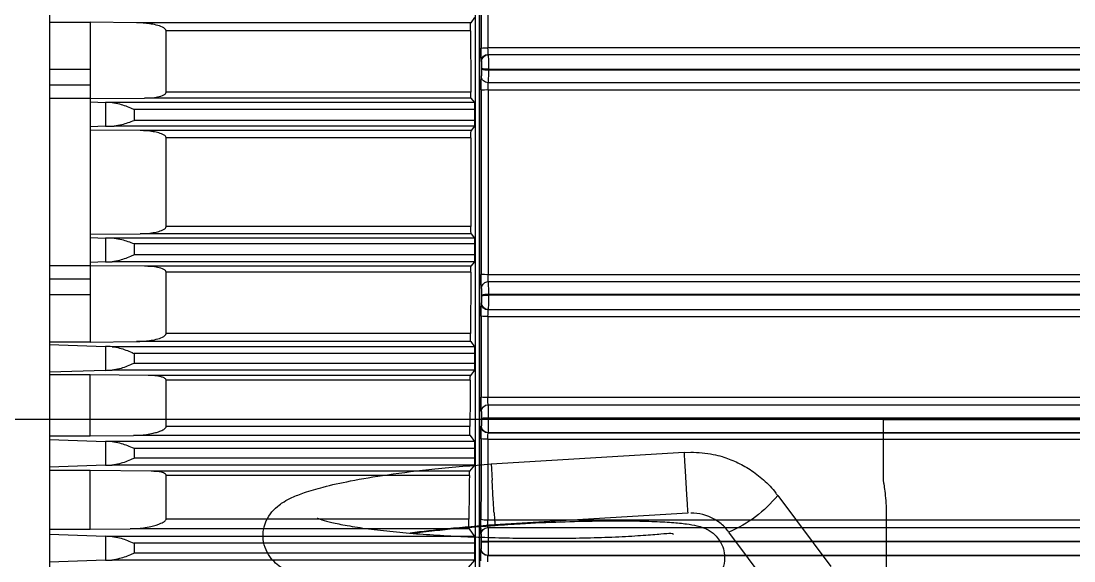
# Model space of a CAD drawing. Header units: centimetres. Extents: x 470464 to 524273, y 49611 to 59074.
# Drawn here: x 509051.7 to 509059.47, y 50596.87 to 50600.85 of the extents above; entities that cross this region are included whole.
import ezdxf

# ---------------------------------------------------------------- set-up
doc = ezdxf.new("R2010")
doc.units = ezdxf.units.CM
doc.header["$MEASUREMENT"] = 0
doc.layers.add('S-COLS-CONC', color=4, linetype='Continuous', lineweight=40)
doc.layers.add('vinç', color=7, linetype='Continuous')

# ---------------------------------------------------------------- blocks, each defined once
blk = doc.blocks.new('tyrhjutry5wjtuydhtsr')
at = {"color": 2, "linetype": 'Continuous', "lineweight": 25}
for p, q in [((71822.8683, 30599.972), (71822.8683, 30586.232)), ((71819.6983, 30597.1106), (71819.6983, 30589.0934)), ((71819.6987, 30597.1108), (71819.6987, 30589.0933)), ((71819.7289, 30597.1232), (71819.7289, 30589.0808)), ((71819.7348, 30594.3153), (71819.7621, 30594.2776)), ((71819.7621, 30594.2776), (71822.2266, 30594.2776)), ((71822.2266, 30594.2776), (71822.5683, 30594.281)), ((71822.8683, 30594.2814), (71822.5683, 30594.2814)), ((71822.5683, 30594.2814), (71822.5683, 30593.9327)), ((71819.7633, 30594.2177), (71822.0085, 30594.2177)), ((71822.0085, 30593.766), (71822.0085, 30594.2177)), ((71811.262, 30594.0925), (71819.6347, 30594.0925)), ((71819.6331, 30594.0446), (71811.2635, 30594.0446)), ((71811.264, 30594.0418), (71819.6326, 30594.0418)), ((71819.6326, 30594.0418), (71819.6331, 30594.0446)), ((71819.6831, 30593.9949), (71819.6826, 30593.9921)), ((71819.6319, 30593.9354), (71811.2648, 30593.9354)), ((71811.2648, 30593.9285), (71819.6319, 30593.9285)), ((71819.6319, 30593.9285), (71819.6319, 30593.9354)), ((71819.6818, 30593.9389), (71819.6819, 30593.932)), ((71822.5683, 30593.9327), (71822.5683, 30593.8166)), ((71822.5683, 30593.9327), (71822.8683, 30593.9327)), ((71811.2639, 30593.8355), (71819.6327, 30593.8355)), ((71819.6345, 30593.7842), (71811.2621, 30593.7842)), ((71819.7614, 30593.766), (71822.0085, 30593.766)), ((71822.5683, 30593.8166), (71822.5683, 30593.7181)), ((71822.5683, 30593.8166), (71822.8683, 30593.8166)), ((71819.7602, 30593.722), (71819.7348, 30593.6887)), ((71819.7348, 30593.6887), (71822.4073, 30593.6887)), ((71819.7602, 30593.722), (71822.1673, 30593.722)), ((71822.5683, 30593.7183), (71822.1673, 30593.722)), ((71822.5683, 30593.6939), (71822.4562, 30593.69)), ((71822.4562, 30593.69), (71822.4562, 30593.5139)), ((71822.5683, 30593.7181), (71822.5683, 30592.4859)), ((71822.5683, 30593.7181), (71822.8683, 30593.7181)), ((71819.7335, 30593.6387), (71819.7335, 30593.5556)), ((71819.7335, 30593.6387), (71822.244, 30593.6387)), ((71822.244, 30593.6387), (71822.244, 30593.5556)), ((71819.7335, 30593.5556), (71822.244, 30593.5556)), ((71819.7346, 30593.5156), (71819.7594, 30593.4821)), ((71819.7346, 30593.5156), (71822.3912, 30593.5156)), ((71819.7594, 30593.4821), (71822.2003, 30593.4821)), ((71822.2003, 30593.4821), (71822.5683, 30593.4856)), ((71822.4562, 30593.5139), (71822.5683, 30593.5099)), ((71819.7606, 30593.4292), (71822.0085, 30593.4292)), ((71822.0085, 30592.7748), (71822.0085, 30593.4292)), ((71819.7606, 30592.7748), (71822.0085, 30592.7748)), ((71819.7594, 30592.7219), (71819.7346, 30592.6884)), ((71819.7346, 30592.6884), (71822.3912, 30592.6884)), ((71819.7594, 30592.7219), (71822.2003, 30592.7219)), ((71822.5683, 30592.7184), (71822.2003, 30592.7219)), ((71822.5683, 30592.6941), (71822.4562, 30592.6901)), ((71822.4562, 30592.6901), (71822.4562, 30592.514)), ((71819.7335, 30592.6484), (71819.7335, 30592.5653)), ((71819.7335, 30592.6484), (71822.244, 30592.6484)), ((71822.244, 30592.6484), (71822.244, 30592.5653)), ((71819.7335, 30592.5653), (71822.244, 30592.5653)), ((71819.7348, 30592.5153), (71819.7602, 30592.482)), ((71819.7348, 30592.5153), (71822.4073, 30592.5153)), ((71822.4562, 30592.514), (71822.5683, 30592.5101)), ((71819.7602, 30592.482), (71822.1673, 30592.482)), ((71819.7614, 30592.438), (71822.0085, 30592.438)), ((71822.0085, 30591.9864), (71822.0085, 30592.438)), ((71822.1673, 30592.482), (71822.5683, 30592.4857)), ((71822.5683, 30592.4859), (71822.8683, 30592.4859)), ((71822.5683, 30592.4859), (71822.5683, 30592.3874)), ((71811.2621, 30592.4198), (71819.6345, 30592.4198)), ((71819.6327, 30592.3685), (71811.2639, 30592.3685)), ((71819.6424, 30592.3676), (71819.6327, 30592.3685)), ((71822.5683, 30592.3874), (71822.8683, 30592.3874)), ((71822.5683, 30592.3874), (71822.5683, 30592.2714)), ((71819.6319, 30592.2755), (71811.2648, 30592.2755)), ((71811.2648, 30592.2686), (71819.6319, 30592.2686)), ((71819.6319, 30592.2686), (71819.6319, 30592.2755)), ((71819.6819, 30592.272), (71819.6818, 30592.2651)), ((71819.6826, 30592.2119), (71819.6831, 30592.2091)), ((71822.5683, 30592.2714), (71822.5683, 30591.9226)), ((71822.5683, 30592.2714), (71822.8683, 30592.2714)), ((71811.2635, 30592.1594), (71819.6331, 30592.1594)), ((71819.6326, 30592.1622), (71811.264, 30592.1622)), ((71819.6331, 30592.1594), (71819.6326, 30592.1622)), ((71819.6347, 30592.1116), (71811.262, 30592.1116)), ((71819.7633, 30591.9864), (71822.0085, 30591.9864)), ((71819.7621, 30591.9264), (71819.7348, 30591.8887)), ((71819.7621, 30591.9264), (71822.2266, 30591.9264)), ((71822.5683, 30591.923), (71822.2266, 30591.9264)), ((71822.8683, 30591.9051), (71822.4562, 30591.8902)), ((71822.5683, 30591.9226), (71822.8683, 30591.9226)), ((71819.7335, 30591.8388), (71819.7335, 30591.7654)), ((71819.7335, 30591.8388), (71822.244, 30591.8388)), ((71819.7348, 30591.8887), (71822.4071, 30591.8887)), ((71822.244, 30591.8388), (71822.244, 30591.7654)), ((71822.4562, 30591.8902), (71822.4562, 30591.714)), ((71819.7335, 30591.7654), (71822.244, 30591.7654)), ((71819.7348, 30591.7154), (71819.7643, 30591.6774)), ((71819.7348, 30591.7154), (71822.4073, 30591.7154)), ((71819.7643, 30591.6774), (71822.1409, 30591.6774)), ((71822.1409, 30591.6774), (71822.5683, 30591.6815)), ((71822.4562, 30591.714), (71822.8683, 30591.7001)), ((71822.5683, 30591.6815), (71822.8683, 30591.6815)), ((71822.5683, 30591.2306), (71822.5683, 30591.6815)), ((71819.7655, 30591.6406), (71822.0085, 30591.6406)), ((71822.0085, 30591.3), (71822.0085, 30591.6406)), ((71811.2614, 30591.5139), (71819.6352, 30591.5139)), ((71819.6335, 30591.4609), (71811.2631, 30591.4609)), ((71819.6326, 30591.3644), (71811.264, 30591.3644)), ((71811.264, 30591.3575), (71819.6326, 30591.3575)), ((71819.6326, 30591.3575), (71819.6326, 30591.3644)), ((71819.6826, 30591.3627), (71819.6826, 30591.3558)), ((71819.6834, 30591.3042), (71819.6839, 30591.3023)), ((71819.7682, 30591.3), (71822.0085, 30591.3)), ((71819.6355, 30591.2062), (71811.2611, 30591.2062)), ((71811.2627, 30591.2524), (71819.6339, 30591.2524)), ((71819.6335, 30591.2543), (71811.2632, 30591.2543)), ((71819.6339, 30591.2524), (71819.6335, 30591.2543)), ((71819.767, 30591.2339), (71819.7348, 30591.1888)), ((71819.767, 30591.2339), (71822.2497, 30591.2339)), ((71822.5683, 30591.2306), (71822.2497, 30591.2339)), ((71822.8683, 30591.2053), (71822.4562, 30591.1902)), ((71822.8683, 30591.2306), (71822.5683, 30591.2306)), ((71819.7335, 30591.1388), (71819.7335, 30591.0654)), ((71819.7335, 30591.1388), (71822.244, 30591.1388)), ((71819.7348, 30591.1888), (71822.4071, 30591.1888)), ((71822.244, 30591.1388), (71822.244, 30591.0654)), ((71822.4562, 30591.1902), (71822.4562, 30591.0141)), ((71819.7335, 30591.0654), (71822.244, 30591.0654)), ((71819.7348, 30591.0154), (71819.7707, 30590.97)), ((71819.7348, 30591.0154), (71822.4074, 30591.0154)), ((71819.7707, 30590.97), (71822.1177, 30590.97)), ((71822.1177, 30590.97), (71822.5683, 30590.9744)), ((71822.4562, 30591.0141), (71822.8683, 30591.0004)), ((71822.5683, 30590.9744), (71822.8683, 30590.9744)), ((71822.5683, 30590.5421), (71822.5683, 30590.9744)), ((71819.7718, 30590.9394), (71822.0085, 30590.9394)), ((71822.0085, 30590.6176), (71822.0085, 30590.9394)), ((71811.2602, 30590.6099), (71819.6364, 30590.6099)), ((71819.7757, 30590.6176), (71822.0085, 30590.6176)), ((71819.6348, 30590.5552), (71811.2618, 30590.5552)), ((71819.7746, 30590.5453), (71819.7348, 30590.4888)), ((71819.7746, 30590.5453), (71822.2727, 30590.5453)), ((71822.5683, 30590.5421), (71822.2727, 30590.5453)), ((71822.8683, 30590.5056), (71822.4562, 30590.4903)), ((71822.8683, 30590.5421), (71822.5683, 30590.5421)), ((71819.634, 30590.4554), (71811.2626, 30590.4554)), ((71811.2626, 30590.4486), (71819.634, 30590.4486)), ((71819.634, 30590.4486), (71819.634, 30590.4554)), ((71819.684, 30590.4554), (71819.634, 30590.4554)), ((71819.684, 30590.4486), (71819.634, 30590.4486)), ((71819.684, 30590.4554), (71819.684, 30590.4486)), ((71819.7335, 30590.4388), (71819.7335, 30590.3654)), ((71819.7335, 30590.4388), (71822.244, 30590.4388)), ((71819.7348, 30590.4888), (71822.407, 30590.4888)), ((71822.244, 30590.4388), (71822.244, 30590.3654)), ((71822.4562, 30590.4903), (71822.4562, 30590.3141)), ((71811.2613, 30590.3477), (71819.6353, 30590.3477)), ((71819.6348, 30590.3486), (71811.2618, 30590.3486)), ((71819.6353, 30590.3477), (71819.6348, 30590.3486)), ((71819.6848, 30590.3986), (71819.6853, 30590.3977)), ((71819.7335, 30590.3654), (71822.244, 30590.3654)), ((71819.7348, 30590.3154), (71819.7801, 30590.2591)), ((71819.7348, 30590.3154), (71822.4074, 30590.3154)), ((71822.4562, 30590.3141), (71822.8683, 30590.3007))]:
    blk.add_line(p, q, dxfattribs=at)
for centre, radius, start, end in [((71819.6466, 30593.7497), 0.343, 83.63395, 91.9986), ((71819.6327, 30593.9918), 0.05, 0.27574, 90.03027), ((71819.6331, 30593.9947), 0.05, 0.27574, 90.03027), ((71819.6438, 30594.1246), 0.1896, 266.39546, 281.58633), ((71819.6438, 30594.1177), 0.1896, 266.39546, 281.58633), ((71819.6327, 30593.8855), 0.05, 269.99736, 0.01047), ((71819.6465, 30593.2876), 0.4967, 85.61003, 91.38104), ((71819.6465, 30592.9164), 0.4967, 268.61896, 274.38997), ((71819.6327, 30592.3185), 0.05, 359.98992, 78.84414), ((71819.6438, 30592.0863), 0.1896, 78.41367, 93.60454), ((71819.6438, 30592.0794), 0.1896, 78.41367, 93.60454), ((71819.6327, 30592.2122), 0.05, 269.96973, 359.72426), ((71819.6331, 30592.2093), 0.05, 269.96973, 359.72426), ((71819.6466, 30592.4543), 0.343, 268.0014, 276.36605), ((71819.6471, 30591.7291), 0.2155, 266.82614, 280.17136), ((71819.6335, 30591.4109), 0.05, 0.04226, 89.97363), ((71819.6446, 30590.9902), 0.3744, 84.17053, 91.8313), ((71819.6446, 30590.9833), 0.3744, 84.17053, 91.8313), ((71819.6334, 30591.3043), 0.05, 270.01622, 359.85276), ((71819.6339, 30591.3024), 0.05, 270.01622, 359.85276), ((71819.6475, 30591.3873), 0.1815, 266.23631, 282.11268), ((71819.6483, 30590.7492), 0.1398, 265.13183, 285.82888), ((71819.6348, 30590.5052), 0.05, 0.12991, 89.97957), ((71819.6348, 30590.3987), 0.05, 270.02777, 359.94604), ((71819.6353, 30590.3977), 0.05, 270.02777, 359.94604)]:
    blk.add_arc(centre, radius, start, end, dxfattribs=at)
for centre, major_axis, ratio, start_param, end_param in [((71820.0869, 30593.102), (0, 25.9786), 0.017421, 1.509627, 1.532661), ((71820.1369, 30593.102), (0, 25.9286), 0.017455, 1.509627, 1.532661), ((71819.7621, 30594.2277), (0, 0.05), 0.026186, 4.510912, 6.247095), ((71819.9064, 30593.102), (0, 5.575), 0.026186, 1.369319, 1.451403), ((71819.6329, 30594.0944), (0, 0.05), 0.03491, 3.246312, 4.674254), ((71819.6829, 30594.0944), (0, 0.1), 0.017455, 3.246312, 4.674254), ((71819.6327, 30593.9424), (0, 0.1), 0.008728, 0.10472, 1.640609), ((71819.6827, 30593.9424), (0, 0.05), 0.017455, 0.10472, 1.640609), ((71819.6327, 30593.9355), (0, 0.1), 0.008728, 1.640609, 3.147191), ((71819.6827, 30593.9355), (0, 0.05), 0.017455, 1.640609, 3.147191), ((71819.6327, 30593.7855), (0, 0.05), 0.03491, 4.686126, 6.288784), ((71819.6827, 30593.7855), (0, 0.1), 0.017455, 4.686126, 6.288784), ((71820.0869, 30593.102), (0, 25.9786), 0.017421, 1.544533, 1.597059), ((71820.1369, 30593.102), (0, 25.9286), 0.017455, 1.544533, 1.597059), ((71819.7601, 30593.772), (0, 0.05), 0.026186, 3.17603, 4.592996), ((71819.7349, 30593.6387), (0, 0.05), 0.026186, 0.034433, 1.570796), ((71822.244, 30593.6973), (0.3, 0), 0.034446, 5.287614, 5.497787), ((71819.7346, 30593.5556), (0, 0.04), 0.026186, 1.570796, 3.106213), ((71819.7593, 30593.4321), (0, 0.05), 0.026186, 4.653668, 6.247805), ((71822.244, 30593.5064), (0.3, 0), 0.035395, 0.785398, 1.058012), ((71819.9064, 30593.102), (0, 5.575), 0.026186, 1.512075, 1.629517), ((71819.7593, 30592.7719), (0, 0.05), 0.026186, 3.176973, 4.77111), ((71819.7346, 30592.6484), (0, 0.04), 0.026186, 0.03538, 1.570796), ((71822.244, 30592.6976), (0.3, 0), 0.035395, 5.225173, 5.497787), ((71819.7349, 30592.5653), (0, 0.05), 0.026186, 1.570797, 3.10716), ((71822.244, 30592.5067), (0.3, 0), 0.034446, 0.785398, 0.995571), ((71819.7601, 30592.432), (0, 0.05), 0.026186, 4.831782, 6.248749), ((71819.9064, 30593.102), (0, 5.575), 0.026186, 1.69019, 1.772273), ((71819.6327, 30592.2685), (0, 0.1), 0.008728, 6.277587, 7.784168), ((71819.6327, 30592.4185), (0, 0.05), 0.03491, 3.135994, 4.738652), ((71819.6827, 30592.4185), (0, 0.1), 0.017455, 3.683152, 4.738652), ((71819.6827, 30592.2685), (0, 0.05), 0.017455, 0.716578, 1.500983), ((71819.6827, 30592.2685), (0, 0.05), 0.017455, 6.277587, 6.999764), ((71819.6827, 30592.4185), (0, 0.1), 0.017455, 3.135994, 3.683152), ((71819.6327, 30592.2617), (0, 0.1), 0.008728, 1.500983, 3.036873), ((71819.6827, 30592.2617), (0, 0.05), 0.017455, 1.500983, 3.036873), ((71819.6829, 30592.1096), (0, 0.1), 0.017455, 4.750524, 6.178466), ((71819.6329, 30592.1096), (0, 0.05), 0.03491, 4.750524, 6.178466), ((71820.0869, 30593.102), (0, 25.9786), 0.017421, 1.608931, 1.631966), ((71820.1369, 30593.102), (0, 25.9286), 0.017455, 1.608931, 1.631966), ((71819.7621, 30591.9764), (0, 0.05), 0.026186, 3.177683, 4.913866), ((71819.7349, 30591.8388), (0, 0.05), 0.026186, 0.036096, 1.570796), ((71822.244, 30591.8978), (0.3, 0), 0.036106, 5.287105, 5.497787), ((71819.7349, 30591.7654), (0, 0.05), 0.026186, 1.570796, 3.10787), ((71819.7642, 30591.6275), (0, 0.05), 0.026186, 4.977632, 6.249464), ((71822.244, 30591.7069), (0.3, 0), 0.033735, 0.785398, 0.995354), ((71819.9064, 30593.102), (0, 5.575), 0.026186, 1.836039, 1.899932), ((71819.6334, 30591.5108), (0, 0.05), 0.03491, 3.170901, 4.773558), ((71819.6834, 30591.5108), (0, 0.1), 0.017455, 3.170901, 4.773558), ((71819.6335, 30591.3609), (0, 0.1), 0.008728, 0.029308, 1.53589), ((71819.6335, 30591.3541), (0, 0.1), 0.008728, 1.53589, 3.071779), ((71819.6835, 30591.3609), (0, 0.05), 0.017455, 0.029308, 1.53589), ((71819.6835, 30591.3541), (0, 0.05), 0.017455, 1.53589, 3.071779), ((71819.6838, 30591.2025), (0, 0.1), 0.017455, 4.785431, 6.213372), ((71819.767, 30591.2839), (0, 0.05), 0.026186, 3.178247, 5.041524), ((71819.6338, 30591.2025), (0, 0.05), 0.03491, 4.785431, 6.213372), ((71820.0869, 30593.102), (0, 25.9786), 0.017421, 1.643838, 1.666872), ((71820.1369, 30593.102), (0, 25.9286), 0.017455, 1.643838, 1.666872), ((71819.7349, 30591.1388), (0, 0.05), 0.026186, 0.036647, 1.570796), ((71822.244, 30591.198), (0.3, 0), 0.036671, 5.286936, 5.497787), ((71819.7349, 30591.0654), (0, 0.05), 0.026186, 1.570798, 3.108434), ((71819.7706, 30590.92), (0, 0.05), 0.026186, 5.110749, 6.25003), ((71822.244, 30591.0071), (0.3, 0), 0.033171, 0.785398, 0.995181), ((71819.9064, 30593.102), (0, 5.575), 0.026186, 1.969156, 2.032682), ((71819.6347, 30590.6051), (0, 0.05), 0.03491, 3.205807, 4.808465), ((71819.6847, 30590.6051), (0, 0.1), 0.017455, 3.205807, 4.808465), ((71819.7745, 30590.5953), (0, 0.05), 0.026186, 3.178815, 5.174275), ((71819.6349, 30590.4554), (0, 0.1), 0.008728, 0.064215, 1.570796), ((71819.6848, 30590.4554), (0, 0.05), 0.017455, 0.064215, 1.570796), ((71819.6349, 30590.4486), (0, 0.1), 0.008728, 1.570796, 3.106686), ((71819.6848, 30590.4486), (0, 0.05), 0.017455, 1.570796, 3.106686), ((71819.7349, 30590.4388), (0, 0.05), 0.026186, 0.037229, 1.570796), ((71822.244, 30590.4982), (0.3, 0), 0.037239, 5.286758, 5.497787), ((71819.6352, 30590.2977), (0, 0.05), 0.03491, 4.820337, 6.248279), ((71819.6852, 30590.2977), (0, 0.1), 0.017455, 4.820337, 6.248279), ((71819.7349, 30590.3654), (0, 0.05), 0.026186, 1.570798, 3.109001), ((71822.244, 30590.3072), (0.3, 0), 0.032603, 0.785398, 0.995007)]:
    blk.add_ellipse(centre, major_axis=major_axis, ratio=ratio, start_param=start_param, end_param=end_param, dxfattribs=at)
for points, knots in [([(71822.0085, 30594.2177), (71822.0085, 30594.2179), (71822.0085, 30594.2197), (71822.0096, 30594.2238), (71822.013, 30594.2289), (71822.0211, 30594.2367), (71822.0582, 30594.2576), (71822.1299, 30594.2724), (71822.1944, 30594.2759), (71822.2266, 30594.2776)], [0, 0, 0, 0, 0.003644, 0.022701, 0.051238, 0.079561, 0.162934, 0.582536, 1, 1, 1, 1]), ([(71822.1673, 30593.722), (71822.1352, 30593.7235), (71822.0868, 30593.7257), (71822.0363, 30593.7391), (71822.0172, 30593.751), (71822.0115, 30593.7566), (71822.0088, 30593.7621), (71822.0086, 30593.7649), (71822.0085, 30593.766)], [0, 0, 0, 0, 0.561106, 0.842663, 0.897456, 0.95267, 0.980203, 1, 1, 1, 1]), ([(71822.4073, 30593.6887), (71822.3888, 30593.686), (71822.3417, 30593.6793), (71822.2854, 30593.6562), (71822.2498, 30593.6408), (71822.2444, 30593.6388), (71822.244, 30593.6387)], [0, 0, 0, 0, 0.352485, 0.903532, 0.993908, 1, 1, 1, 1]), ([(71822.244, 30593.5556), (71822.2444, 30593.5555), (71822.2752, 30593.5452), (71822.3254, 30593.524), (71822.3728, 30593.518), (71822.3912, 30593.5156)], [0, 0, 0, 0, 0.006891, 0.613574, 1, 1, 1, 1]), ([(71822.0085, 30593.4292), (71822.0086, 30593.4303), (71822.0088, 30593.433), (71822.0111, 30593.4381), (71822.0157, 30593.4434), (71822.0316, 30593.4554), (71822.0619, 30593.4657), (71822.1213, 30593.4787), (71822.1679, 30593.4807), (71822.2003, 30593.4821)], [0, 0, 0, 0, 0.0154578, 0.0385659, 0.0765668, 0.1143417, 0.3224361, 0.5293629, 1, 1, 1, 1]), ([(71822.2003, 30592.7219), (71822.1679, 30592.7233), (71822.1213, 30592.7253), (71822.0619, 30592.7383), (71822.0316, 30592.7486), (71822.0157, 30592.7606), (71822.0111, 30592.7659), (71822.0088, 30592.771), (71822.0086, 30592.7737), (71822.0085, 30592.7748)], [0, 0, 0, 0, 0.470637, 0.677564, 0.885658, 0.923433, 0.961434, 0.984542, 1, 1, 1, 1]), ([(71822.3912, 30592.6884), (71822.3728, 30592.686), (71822.3254, 30592.68), (71822.2752, 30592.6588), (71822.2444, 30592.6485), (71822.244, 30592.6484)], [0, 0, 0, 0, 0.386426, 0.993109, 1, 1, 1, 1]), ([(71822.244, 30592.5653), (71822.2444, 30592.5652), (71822.2498, 30592.5632), (71822.2854, 30592.5478), (71822.3417, 30592.5247), (71822.3888, 30592.518), (71822.4073, 30592.5153)], [0, 0, 0, 0, 0.006092, 0.096469, 0.647515, 1, 1, 1, 1]), ([(71822.0085, 30592.438), (71822.0086, 30592.4391), (71822.0088, 30592.4419), (71822.0115, 30592.4474), (71822.0172, 30592.4531), (71822.0363, 30592.465), (71822.0868, 30592.4783), (71822.1352, 30592.4805), (71822.1673, 30592.482)], [0, 0, 0, 0, 0.019796, 0.047329, 0.102544, 0.157338, 0.438895, 1, 1, 1, 1]), ([(71822.2266, 30591.9264), (71822.1944, 30591.9281), (71822.1299, 30591.9316), (71822.0582, 30591.9464), (71822.0211, 30591.9673), (71822.013, 30591.9751), (71822.0096, 30591.9803), (71822.0085, 30591.9843), (71822.0085, 30591.9861), (71822.0085, 30591.9864)], [0, 0, 0, 0, 0.417464, 0.837066, 0.920439, 0.948762, 0.977299, 0.996356, 1, 1, 1, 1]), ([(71822.4071, 30591.8887), (71822.3887, 30591.8861), (71822.3414, 30591.8793), (71822.2853, 30591.8562), (71822.2497, 30591.8409), (71822.2444, 30591.8389), (71822.244, 30591.8388)], [0, 0, 0, 0, 0.3532708, 0.9054292, 0.9939035, 1, 1, 1, 1]), ([(71822.244, 30591.7654), (71822.2444, 30591.7652), (71822.2499, 30591.7632), (71822.2855, 30591.7478), (71822.3418, 30591.7247), (71822.3889, 30591.718), (71822.4073, 30591.7154)], [0, 0, 0, 0, 0.00609, 0.09728, 0.64785, 1, 1, 1, 1]), ([(71822.0085, 30591.6406), (71822.0086, 30591.6418), (71822.0089, 30591.6447), (71822.0115, 30591.6495), (71822.0165, 30591.6543), (71822.0277, 30591.6612), (71822.068, 30591.6749), (71822.1085, 30591.6763), (71822.1409, 30591.6774)], [0, 0, 0, 0, 0.025693, 0.058856, 0.114711, 0.170253, 0.336147, 1, 1, 1, 1]), ([(71822.2497, 30591.2339), (71822.2174, 30591.2355), (71822.1688, 30591.2378), (71822.1093, 30591.2489), (71822.0744, 30591.258), (71822.0506, 30591.2662), (71822.0326, 30591.2744), (71822.0204, 30591.2818), (71822.0126, 30591.2895), (71822.009, 30591.2949), (71822.0086, 30591.2987), (71822.0085, 30591.3)], [0, 0, 0, 0, 0.3792537, 0.5703975, 0.7027093, 0.7947751, 0.8593867, 0.9284418, 0.9559703, 0.9837872, 1, 1, 1, 1]), ([(71822.4071, 30591.1888), (71822.3886, 30591.1861), (71822.3414, 30591.1793), (71822.2852, 30591.1562), (71822.2497, 30591.1409), (71822.2444, 30591.1389), (71822.244, 30591.1388)], [0, 0, 0, 0, 0.3535314, 0.9060575, 0.9939011, 1, 1, 1, 1]), ([(71822.244, 30591.0654), (71822.2444, 30591.0653), (71822.2499, 30591.0633), (71822.2855, 30591.0477), (71822.3419, 30591.0247), (71822.389, 30591.018), (71822.4074, 30591.0154)], [0, 0, 0, 0, 0.0060887, 0.0979236, 0.6481158, 1, 1, 1, 1]), ([(71822.0085, 30590.9394), (71822.0085, 30590.9398), (71822.0086, 30590.942), (71822.01, 30590.9456), (71822.0155, 30590.9521), (71822.0265, 30590.9578), (71822.0605, 30590.9681), (71822.0919, 30590.9692), (71822.1177, 30590.97)], [0, 0, 0, 0, 0.010128, 0.054776, 0.098976, 0.234069, 0.368115, 1, 1, 1, 1]), ([(71822.2727, 30590.5453), (71822.2404, 30590.547), (71822.1896, 30590.5497), (71822.1258, 30590.5616), (71822.0858, 30590.5718), (71822.0584, 30590.581), (71822.0379, 30590.5897), (71822.0239, 30590.5975), (71822.0145, 30590.6052), (71822.0101, 30590.6108), (71822.0086, 30590.6152), (71822.0085, 30590.6171), (71822.0085, 30590.6176)], [0, 0, 0, 0, 0.347888, 0.548788, 0.687677, 0.784102, 0.851528, 0.920311, 0.949067, 0.978079, 0.994589, 1, 1, 1, 1]), ([(71822.407, 30590.4888), (71822.3886, 30590.4861), (71822.3413, 30590.4793), (71822.2851, 30590.4563), (71822.2497, 30590.4408), (71822.2444, 30590.439), (71822.244, 30590.4388)], [0, 0, 0, 0, 0.3538056, 0.9067174, 0.9938979, 1, 1, 1, 1]), ([(71822.244, 30590.3654), (71822.2444, 30590.3653), (71822.25, 30590.3633), (71822.2856, 30590.3476), (71822.3419, 30590.3248), (71822.389, 30590.3181), (71822.4074, 30590.3154)], [0, 0, 0, 0, 0.006089, 0.098574, 0.648384, 1, 1, 1, 1])]:
    blk.add_open_spline(points, degree=3, knots=knots, dxfattribs=at)
blk = doc.blocks.new('dfgxzdyrsgdzb')
at = {"color": 2, "linetype": 'Continuous', "lineweight": 25}
for p, q in [((428299.8887, 68884.4031), (428297.1887, 68884.4031)), ((428299.8887, 68883.95), (428299.8887, 68884.4031)), ((428301.3584, 68884.1588), (428301.3097, 68884.1628)), ((428302.7821, 68884.0748), (428301.3584, 68884.1613)), ((428300.6683, 68883.8423), (428300.276, 68883.3183)), ((428299.8653, 68883.1776), (428299.8653, 68883.7031)), ((428301.3311, 68883.7122), (428302.7565, 68883.6255)), ((428300.737, 68883.1831), (428301.0285, 68883.5726))]:
    blk.add_line(p, q, dxfattribs=at)
at = {"color": 2, "linetype": 'Continuous', "lineweight": 25, "flags": 128}
blk.add_lwpolyline([(428301.3584, 68884.1613), (428301.3584, 68884.1613), (428301.358, 68884.1442), (428301.3555, 68884.0955), (428301.3514, 68884.0226), (428301.3463, 68883.9367), (428301.3409, 68883.8507), (428301.3362, 68883.7779), (428301.3327, 68883.7292), (428301.3311, 68883.7122), (428301.3311, 68883.7122)], dxfattribs=at)
at = {"color": 2, "linetype": 'Continuous', "lineweight": 25}
blk.add_arc((428301.3912, 68884.4326), 0.9333, 219.23358, 247.1333, dxfattribs=at)
for points, knots in [([(428301.3097, 68884.1628), (428301.2538, 68884.1596), (428301.1756, 68884.1551), (428301.0639, 68884.1259), (428300.9718, 68884.0912), (428300.8679, 68884.0343), (428300.7697, 68883.9571), (428300.7017, 68883.8911), (428300.6737, 68883.8476), (428300.6696, 68883.8413)], [0, 0, 0, 0, 0.225107, 0.315069, 0.464945, 0.621669, 0.791057, 0.969677, 1, 1, 1, 1]), ([(428301.4454, 68883.118), (428301.4785, 68883.1141), (428301.5641, 68883.104), (428301.7503, 68883.0917), (428302.0038, 68883.081), (428302.3014, 68883.0759), (428302.6206, 68883.0776), (428302.9373, 68883.0863), (428303.237, 68883.1016), (428303.5097, 68883.123), (428303.7463, 68883.1494), (428303.9413, 68883.1797), (428304.0969, 68883.2133), (428304.217, 68883.251), (428304.3115, 68883.2933), (428304.3944, 68883.3578), (428304.4446, 68883.4375), (428304.4667, 68883.516), (428304.463, 68883.5927), (428304.4394, 68883.6647), (428304.3961, 68883.7289), (428304.351, 68883.7688), (428304.303, 68883.8012), (428304.2458, 68883.8308), (428304.1543, 68883.867), (428304.0153, 68883.908), (428303.8141, 68883.9527), (428303.5392, 68883.9983), (428303.1866, 68884.0423), (428302.9208, 68884.0636), (428302.7806, 68884.0748)], [0, 0, 0, 0, 0.027564, 0.071407, 0.118735, 0.168997, 0.21831, 0.266058, 0.312274, 0.356986, 0.400221, 0.441162, 0.47887, 0.513444, 0.545598, 0.57894, 0.596424, 0.614226, 0.630548, 0.64354, 0.662387, 0.68407, 0.698506, 0.720212, 0.749274, 0.785557, 0.828918, 0.87921, 0.936285, 1, 1, 1, 1]), ([(428302.7805, 68884.0733), (428302.7806, 68884.0737), (428302.7809, 68884.0755), (428302.7805, 68884.0642), (428302.7793, 68884.0396), (428302.7773, 68884.0027), (428302.7755, 68883.9706), (428302.7746, 68883.9546)], [0, 0, 0, 0, 0.074022, 0.305517, 0.537011, 0.768506, 1, 1, 1, 1]), ([(428299.8653, 68883.7031), (428299.8659, 68883.7309), (428299.8669, 68883.7866), (428299.8742, 68883.8611), (428299.8822, 68883.9173), (428299.8881, 68883.9498), (428299.8881, 68883.95), (428299.8881, 68883.95)], [0, 0, 0, 0, 0.212323, 0.424557, 0.639092, 0.855189, 1, 1, 1, 1]), ([(428301.0303, 68883.5719), (428301.033, 68883.5764), (428301.0508, 68883.6069), (428301.0968, 68883.6439), (428301.1591, 68883.6813), (428301.2282, 68883.7068), (428301.2795, 68883.7106), (428301.3097, 68883.7128)], [0, 0, 0, 0, 0.0486, 0.328226, 0.528743, 0.723059, 1, 1, 1, 1]), ([(428304.0634, 68883.6732), (428304.0644, 68883.6743), (428304.0701, 68883.6807), (428304.0296, 68883.6608), (428303.9598, 68883.6439), (428303.8444, 68883.6195), (428303.6909, 68883.5962), (428303.509, 68883.5753), (428303.3121, 68883.5583), (428303.1089, 68883.5452), (428302.9044, 68883.5359), (428302.6965, 68883.5296), (428302.4823, 68883.5265), (428302.2618, 68883.5266), (428302.0421, 68883.5304), (428301.8343, 68883.5378), (428301.6536, 68883.5486), (428301.5251, 68883.5589), (428301.4509, 68883.5662), (428301.442, 68883.5605), (428301.4381, 68883.558)], [0, 0, 0, 0, 0.010226, 0.057107, 0.108378, 0.16425, 0.224551, 0.285004, 0.3434, 0.399666, 0.453735, 0.506829, 0.563205, 0.623177, 0.686702, 0.753729, 0.822766, 0.888664, 0.950738, 1, 1, 1, 1]), ([(428302.7599, 68883.715), (428302.759, 68883.7008), (428302.7571, 68883.6723), (428302.755, 68883.6436), (428302.7537, 68883.6274), (428302.7535, 68883.6274), (428302.7534, 68883.6273)], [0, 0, 0, 0, 0.275194, 0.550388, 0.825582, 1, 1, 1, 1]), ([(428302.7526, 68883.6214), (428302.6905, 68883.6259), (428302.5261, 68883.6377), (428302.2713, 68883.6486), (428302.0062, 68883.6555), (428301.7805, 68883.6562), (428301.5952, 68883.6522), (428301.449, 68883.6443), (428301.3423, 68883.6337), (428301.2696, 68883.6215), (428301.22, 68883.607), (428301.188, 68883.5934), (428301.1537, 68883.5722), (428301.1203, 68883.5427), (428301.0929, 68883.5069), (428301.0699, 68883.459), (428301.0559, 68883.3973), (428301.0651, 68883.3147), (428301.1016, 68883.2457), (428301.1509, 68883.1976), (428301.222, 68883.1575), (428301.291, 68883.1409), (428301.3648, 68883.1264), (428301.4289, 68883.1198), (428301.4454, 68883.118)], [0, 0, 0, 0, 0.054241, 0.14345, 0.227636, 0.30691, 0.381358, 0.451042, 0.51583, 0.570415, 0.612243, 0.641315, 0.658677, 0.673977, 0.690761, 0.704355, 0.724339, 0.750237, 0.779334, 0.809721, 0.840034, 0.904208, 0.975317, 1, 1, 1, 1]), ([(428303.3641, 68883.5636), (428303.3095, 68883.5704), (428303.1572, 68883.5894), (428302.9468, 68883.6087), (428302.7967, 68883.6186), (428302.7526, 68883.6214)], [0, 0, 0, 0, 0.283421, 0.789535, 1, 1, 1, 1]), ([(428302.7533, 68883.6257), (428302.8713, 68883.6165), (428303.0901, 68883.5995), (428303.2883, 68883.5758), (428303.3797, 68883.5649)], [0, 0, 0, 0, 0.539074, 1, 1, 1, 1])]:
    blk.add_open_spline(points, degree=3, knots=knots, dxfattribs=at)
for points in [[(428302.767, 68883.8261), (428302.7697, 68883.8701), (428302.7724, 68883.9154), (428302.7746, 68883.9546)], [(428302.7599, 68883.715), (428302.762, 68883.7472), (428302.7645, 68883.786), (428302.767, 68883.8261)]]:
    blk.add_open_spline(points, degree=3, dxfattribs=at)
blk = doc.blocks.new('djdtyryhryryhftr')
at = {"layer": 'vinç', "color": 2}
blk.add_line((428247.4182, 69102.9634), (428329.9182, 69102.9634), dxfattribs=at)
blk = doc.blocks.new('EAWREWFWEFWEGWR')
at = {"layer": 'S-COLS-CONC', "color": 2, "xscale": -1}
blk.add_blockref('tyrhjutry5wjtuydhtsr', (500890.7866, 38226.6113), dxfattribs=at)
at = {"layer": 'vinç', "color": 0, "xscale": -1}
for name, p in [('djdtyryhryryhftr', (857350.8365, -285)), ('dfgxzdyrsgdzb', (857373.9569, -66.4397))]:
    blk.add_blockref(name, p, dxfattribs=at)

msp = doc.modelspace()

# ---------------------------------------------------------------- block references
at = {"layer": 'vinç', "color": 0}
msp.add_blockref('EAWREWFWEFWEGWR', (79983.9933, -18220.0537), dxfattribs=at)

doc.saveas('drawing.dxf')
